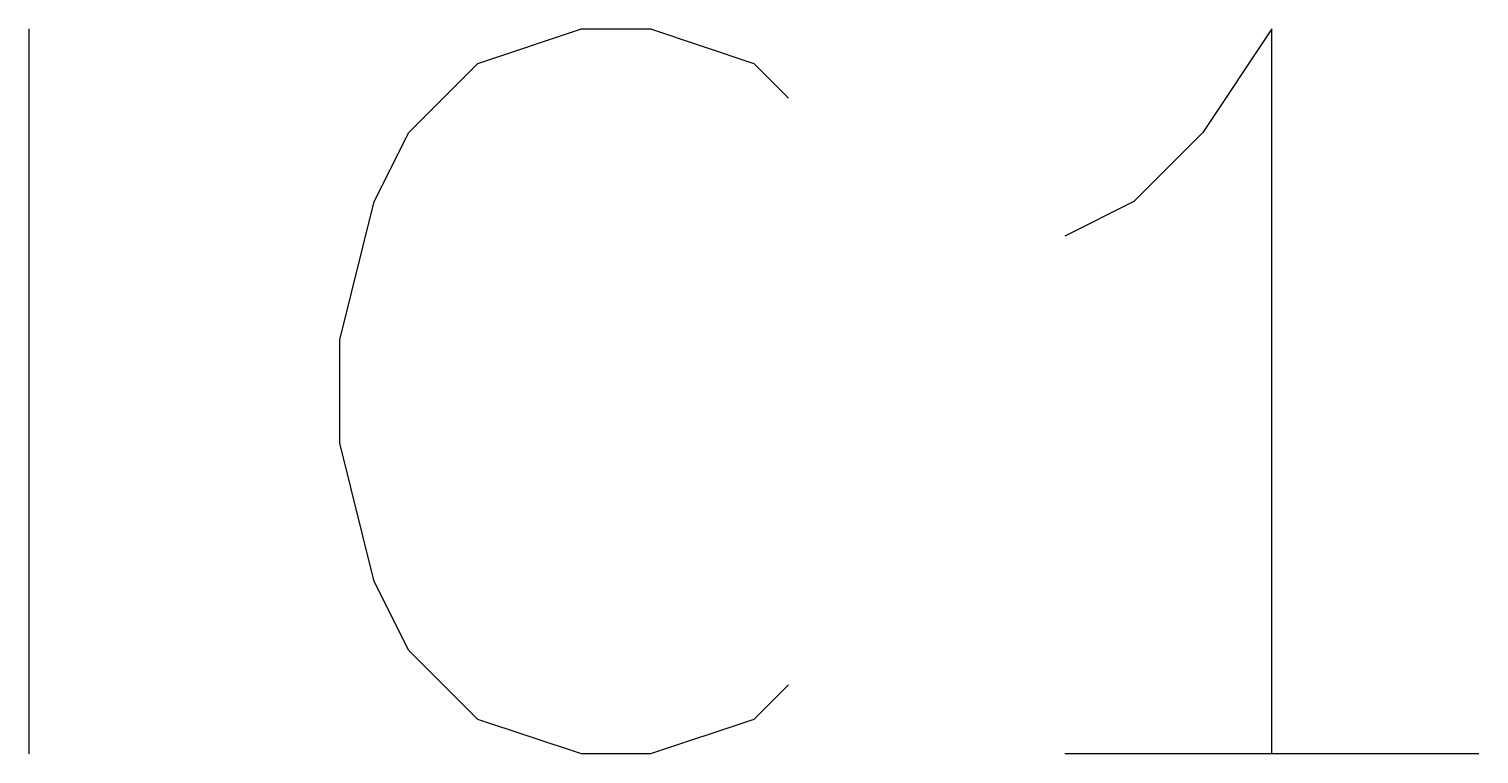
# Model space of a CAD drawing. Header units: inches. Extents: x 0.4 to 16.1, y -11.3 to -0.4.
# Drawn here: x 4.7012 to 4.8012, y -5.3228 to -5.2728 of the extents above; entities that cross this region are included whole.
import ezdxf

# ---------------------------------------------------------------- set-up
doc = ezdxf.new("R2010")
doc.units = ezdxf.units.IN
doc.header["$MEASUREMENT"] = 0
doc.layers.add('GREENSIXTYFIVE', color=129, linetype='CONTINUOUS')

msp = doc.modelspace()

# ---------------------------------------------------------------- linework, layer by layer
at = {"layer": 'GREENSIXTYFIVE', "linetype": 'CONTINUOUS'}
for p, q in [((4.70119, -5.3228), (4.70119, -5.2728)), ((4.73215, -5.27519), (4.73929, -5.2728)), ((4.73929, -5.2728), (4.74405, -5.2728)), ((4.74405, -5.2728), (4.75119, -5.27519)), ((4.78691, -5.2728), (4.78215, -5.27995)), ((4.78691, -5.3228), (4.78691, -5.2728)), ((4.72738, -5.27995), (4.73215, -5.27519)), ((4.75119, -5.27519), (4.75357, -5.27757)), ((4.725, -5.28471), (4.72738, -5.27995)), ((4.78215, -5.27995), (4.77738, -5.28471)), ((4.72262, -5.29423), (4.725, -5.28471)), ((4.77738, -5.28471), (4.77262, -5.28709)), ((4.72262, -5.30137), (4.72262, -5.29423)), ((4.725, -5.3109), (4.72262, -5.30137)), ((4.72738, -5.31566), (4.725, -5.3109)), ((4.73215, -5.32043), (4.72738, -5.31566)), ((4.75357, -5.31804), (4.75119, -5.32043)), ((4.73929, -5.3228), (4.73215, -5.32043)), ((4.75119, -5.32043), (4.74405, -5.3228)), ((4.74405, -5.3228), (4.73929, -5.3228)), ((4.80119, -5.3228), (4.77262, -5.3228))]:
    msp.add_line(p, q, dxfattribs=at)

doc.saveas('drawing.dxf')
